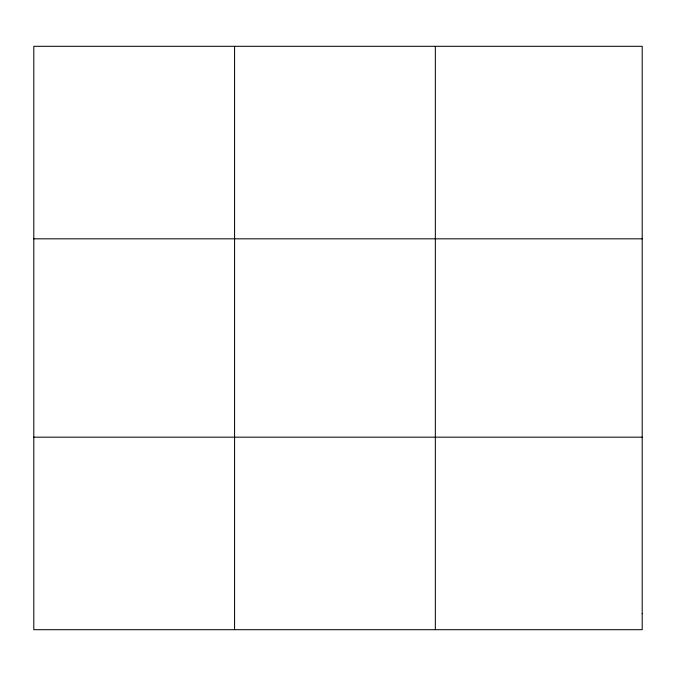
<?xml version="1.0" encoding="UTF-8"?>
<svg xmlns="http://www.w3.org/2000/svg" width="676" height="676" viewBox="0 0 676 676"><rect width="100%" height="100%" fill="white"/><g stroke="black" fill="none" stroke-linecap="round" stroke-linejoin="round"><path stroke-width="1.01" d="M234.572 629.694L234.572 46.306M435.344 629.694L435.344 46.306M33.8 238.822L642.2 238.822M33.8 437.178L642.2 437.178M642.2 613.647L642.2 629.694L33.8 629.694L33.8 46.306L642.2 46.306L642.2 613.647"/></g></svg>
